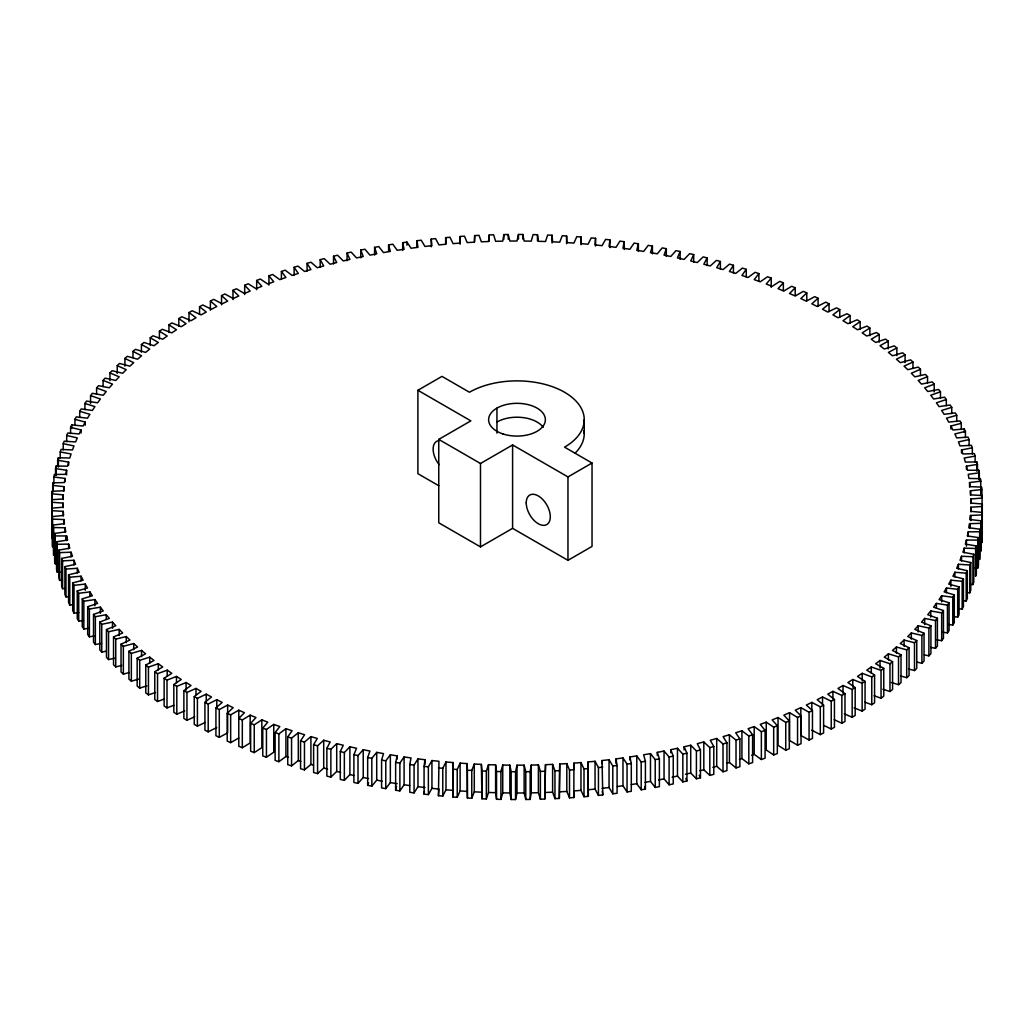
<?xml version="1.0" encoding="UTF-8"?>
<svg xmlns="http://www.w3.org/2000/svg" width="1034" height="1034" viewBox="0 0 1034 1034"><rect width="100%" height="100%" fill="white"/><g stroke="black" fill="none" stroke-linecap="round" stroke-linejoin="round"><path stroke-width="1.5" d="M581.108 244.748L581.108 237.019L576.765 236.683L573.896 243.08L566.813 242.589L566.606 235.998L562.237 235.739L559.717 242.176L552.621 241.814L552.053 235.222L547.671 235.041L545.5 241.529L538.391 241.297L537.46 234.718L533.079 234.615L531.256 241.142L524.135 241.038L522.842 234.485L518.461 234.459L517 241.012L509.865 241.038L508.224 234.511L503.842 234.563L502.744 241.142L495.609 241.297L493.619 234.796L489.237 234.938L488.5 241.529L481.379 241.814L479.039 235.351L474.671 235.571L474.283 242.176L467.187 242.589L464.486 236.179L460.13 236.476L460.104 243.08L453.034 243.623L449.997 237.264L445.654 237.639L445.654 243.817M581.108 237.019L580.966 243.623L588.01 244.231L591.228 237.898L595.558 238.311L595.054 244.916L602.059 245.653L605.627 239.384L609.931 239.875L609.052 246.454L616.031 247.32L619.935 241.116L624.2 241.685L622.972 248.25L629.9 249.246L634.126 243.106L638.366 243.766L636.789 250.293L643.652 251.417L648.215 245.368L652.415 246.092L650.489 252.593L657.288 253.834L662.174 247.876L666.335 248.677L664.048 255.139L670.769 256.497L675.99 250.629L680.101 251.508L677.464 257.931L684.12 259.418L689.652 253.64L693.711 254.584L690.725 260.956L697.291 262.558L703.133 256.897L707.14 257.918L703.818 264.226L710.293 265.958L716.433 260.387L720.388 261.486L716.717 267.728L723.089 269.577L729.539 264.122L733.442 265.286L729.422 271.477L735.704 273.428L742.438 268.103L746.264 269.331L741.921 275.445L748.086 277.5L755.117 272.304L758.878 273.609L754.2 279.632L760.249 281.804L767.551 276.737L771.235 278.107L766.233 284.04L772.165 286.328L779.752 281.39L783.358 282.825L778.033 288.667L783.837 291.058L791.682 286.263L795.211 287.762L789.562 293.514L795.236 296.008L803.34 291.355L806.779 292.919L800.833 298.555L806.365 301.152L814.714 296.655L818.075 298.283L811.819 303.802L817.209 306.503L825.804 302.148L829.074 303.841L822.521 309.244L827.756 312.048L836.584 307.848L839.763 309.593L832.913 314.879L838.005 317.774L847.053 313.741L850.129 315.551L843.007 320.708L847.919 323.681L857.186 319.816L860.172 321.677L852.766 326.705L857.522 329.781L866.996 326.085L869.865 327.998L862.201 332.883L866.789 336.037L876.457 332.509L879.223 334.473L871.287 339.23L875.695 342.461L885.556 339.113L888.219 341.13L880.024 345.731L884.264 349.04L894.294 345.886L896.84 347.941L888.413 352.4L892.458 355.786L902.656 352.801L905.099 354.908L896.426 359.212L900.291 362.663L910.644 359.871L912.97 362.016L904.065 366.152L907.749 369.681L918.244 367.083L920.454 369.267L911.329 373.248L914.806 376.841L925.456 374.424L927.537 376.647L918.192 380.46L921.488 384.118L932.254 381.895L934.206 384.157L924.667 387.802L927.756 391.511L938.639 389.482L940.475 391.783L930.742 395.247L933.624 399.008L944.611 397.185L946.317 399.512L936.403 402.808L939.079 406.621L950.168 404.992L951.745 407.357L941.651 410.459L944.12 414.324L955.287 412.902L956.734 415.28L946.485 418.201L948.747 422.105L959.979 420.89L961.297 423.307L950.892 426.034L952.934 429.976L964.231 428.968L965.42 431.398L954.873 433.944L956.696 437.925L968.044 437.111L969.104 439.566L958.415 441.919L960.03 445.925L971.417 445.318L972.335 447.8L961.53 449.945L962.925 453.991L974.338 453.59L975.114 456.084L964.205 458.036L965.368 462.095L976.794 461.914L977.453 464.408L966.428 466.166L967.385 470.25L978.81 470.263L979.327 472.784L968.225 474.335L968.948 478.432L980.374 478.664L980.749 481.185L969.569 482.542L970.06 486.639L981.473 487.079L981.718 489.599L970.461 490.749L970.732 494.872L982.119 495.506L982.222 498.039L970.9 498.983L970.965 503.106L982.3 503.946L982.261 506.479L970.9 507.216L970.732 511.339L982.029 512.386L981.848 514.906L970.461 515.449L970.06 519.559L981.292 520.813L980.982 523.333L969.569 523.669L968.948 527.767L980.103 529.227L979.65 531.734L968.225 531.864L967.385 535.948L978.448 537.602L977.867 540.11L966.428 540.032L965.368 544.104L976.342 545.952L975.618 548.459L964.205 548.162L962.925 552.208L973.782 554.263L972.929 556.744L961.53 556.253L960.03 560.273L970.771 562.522L969.789 564.991L958.415 564.28L956.696 568.286L967.32 570.729L966.195 573.172L954.873 572.254L952.934 576.222L963.417 578.859L962.163 581.289L950.892 580.164L948.747 584.094L959.074 586.911L957.691 589.315L946.485 587.997L944.12 591.875L954.292 594.886L952.779 597.264L941.651 595.739L939.079 599.578L949.083 602.783L947.441 605.123L936.403 603.404L933.624 607.191L943.447 610.564L941.677 612.878L930.742 610.952L927.756 614.7L937.399 618.242L935.499 620.529L924.667 618.41L921.488 622.093L930.923 625.816L928.894 628.065L918.192 625.738L914.806 629.37L924.047 633.26L921.901 635.471L911.329 632.95L907.749 636.517L916.757 640.576L914.495 642.747L904.065 640.046L900.291 643.536L909.08 647.762L906.702 649.882L896.426 647L892.458 650.412L901.015 654.793L898.52 656.874L888.413 653.811L884.264 657.159L892.575 661.682L889.977 663.725L880.024 660.467L875.695 663.738L883.76 668.416L881.046 670.407L871.287 666.969L866.789 670.161L874.583 674.982L871.765 676.921L862.201 673.315L857.522 676.43L865.057 681.393L862.136 683.267L852.766 679.493L847.919 682.518L855.183 687.61L852.158 689.445L843.007 685.49L838.005 688.424L844.985 693.659L841.857 695.43L832.913 691.319L827.756 694.163L834.451 699.501L831.233 701.22L822.521 696.955L817.209 699.695L823.607 705.162L820.298 706.829L811.819 702.396L806.365 705.046L812.466 710.629L809.066 712.232L800.833 707.644L795.236 710.19L801.027 715.89L797.55 717.415L789.562 712.697L783.837 715.14L789.317 720.931L785.75 722.404L778.033 717.531L772.165 719.871L777.322 725.765L773.678 727.161L766.233 722.159L760.249 724.395L765.082 730.366L765.082 758.168L761.36 759.512L761.36 731.71L754.2 726.566L748.086 728.699L752.597 734.76L752.597 762.562L748.81 763.829L748.81 736.027L741.921 730.767L735.704 732.77L739.879 738.922L739.879 766.711L736.014 767.913L736.014 740.124L729.422 734.735L723.089 736.622L726.941 742.839L726.941 770.64L723.012 771.778L723.012 743.976L716.717 738.47L710.293 740.254L713.796 746.535L713.796 774.337L709.815 775.397L709.815 747.595L703.818 741.973L697.291 743.64L700.457 749.986L700.457 777.775L696.412 778.77L696.412 750.968L690.725 745.243L684.12 746.794L686.925 753.179L686.925 780.98L682.841 781.898L682.841 754.096L677.464 748.267L670.769 749.702L673.237 756.138L673.237 783.94L669.101 784.78L669.101 756.978L664.048 751.059L657.288 752.364L659.395 758.853L659.395 786.654L655.22 787.417L655.22 759.615L650.489 753.605L643.652 754.781L645.41 761.308L645.41 789.11L641.196 789.795L641.196 761.993L636.789 755.906L629.9 756.953L631.296 763.506L631.296 791.307L627.043 791.915L627.043 764.113L622.972 757.948L616.031 758.878L617.078 765.457L617.078 793.259L612.787 793.789L612.787 765.987L609.052 759.744L602.059 760.546L602.757 794.939L598.44 795.392L598.44 767.59L595.054 761.295L588.01 761.968L588.346 796.361L584.003 796.736L584.003 768.934L580.966 762.575L573.896 763.131L573.87 769.723L569.514 770.02L566.813 763.609L559.717 764.036L559.329 798.429L554.961 798.649L552.621 792.186L552.621 764.385L545.5 764.682L544.763 799.062L540.381 799.204L538.391 792.703L538.391 764.901L531.256 765.07L530.158 771.635L530.158 799.437L525.776 799.489L524.135 792.962L524.135 765.16L517 765.199L515.539 771.739L515.539 799.541L511.158 799.515L509.865 792.962L509.865 765.16L502.744 765.07L500.921 771.584L500.921 799.385L496.54 799.282L495.609 792.703L495.609 764.901L488.5 764.682L486.329 771.157L486.329 798.959L481.947 798.778L481.379 764.385L474.283 764.036L471.762 770.472L471.762 798.261L467.394 798.002L467.187 763.609L460.104 763.131L457.235 769.516L457.235 797.317L452.892 796.981L453.034 762.575L445.99 761.968L442.772 768.301L442.772 796.102L438.442 795.689L438.946 761.295L431.941 760.546L428.373 766.827L428.373 794.616L424.069 794.125L424.069 766.323L424.948 759.744L417.969 758.878L414.065 765.082L414.065 792.884L409.8 792.315L409.8 764.514L411.028 757.948L404.1 756.953L399.874 763.092L399.874 790.894L395.634 790.234L395.634 762.446L397.211 755.906L390.348 754.781L385.785 760.843L385.785 788.632L381.585 787.908L381.585 760.106L383.511 753.605L376.712 752.364L371.826 758.336L371.826 786.124L367.665 785.323L367.665 757.534L369.952 751.059L363.231 749.702L358.01 755.57L358.01 783.371L353.899 782.492L353.899 754.691L356.536 748.267L349.88 746.794L344.348 752.558L344.348 780.36L340.289 779.416L340.289 751.615L343.275 745.243L336.709 743.64L330.867 749.314L330.867 777.103L326.86 776.082L326.86 748.28L330.182 741.973L323.707 740.254L317.567 745.811L317.567 773.613L313.612 772.514L313.612 744.713L317.283 738.47L310.911 736.622L304.461 742.076L304.461 769.878L300.558 768.714L300.558 740.913L304.578 734.735L298.296 732.77L291.562 738.108L291.562 765.897L287.736 764.669L287.736 736.867L292.079 730.767L285.914 728.699L278.883 733.894L278.883 761.696L275.122 760.391L275.122 732.589L279.8 726.566L273.752 724.395L266.449 729.461L262.765 728.091L267.767 722.159L261.835 719.871L254.248 724.808L250.642 723.373L255.967 717.531L250.163 715.14L242.318 719.935L238.789 718.436L244.438 712.697L238.764 710.19L230.66 714.843L227.222 713.279L233.167 707.644L227.635 705.046L219.286 709.557L215.925 707.928L222.181 702.396L216.791 699.695L208.196 704.051L204.926 702.357L211.479 696.955L206.244 694.163L197.416 698.351L194.237 696.606L201.087 691.319L195.995 688.424L186.947 692.457L183.871 690.66L190.993 685.49L186.081 682.518L176.814 686.382L173.828 684.521L181.234 679.493L176.478 676.43L167.004 680.126L164.135 678.214L171.799 673.315L167.211 670.161L157.543 673.69L154.777 671.725L162.713 666.969L158.305 663.738L148.444 667.085L145.781 665.069L153.976 660.467L149.736 657.159L139.706 660.325L137.16 658.257L145.587 653.811L141.542 650.412L131.344 653.398L128.901 651.291L137.574 647L133.709 643.536L123.356 646.328L121.03 644.182L129.935 640.046L126.251 636.517L115.756 639.128L113.546 636.931L122.671 632.95L119.194 629.37L108.544 631.774L106.463 629.551L115.808 625.738L112.512 622.093L101.746 624.303L99.794 622.041L109.333 618.41L106.243 614.7L95.361 616.716L93.525 614.416L103.258 610.952L100.376 607.191L89.389 609.013L87.683 606.687L97.597 603.404L94.921 599.578L83.832 601.206L82.255 598.841L92.349 595.739L89.88 591.875L78.713 593.309L77.266 590.918L87.515 587.997L85.253 584.094L74.021 585.309L72.703 582.892L83.108 580.164L81.066 576.222L69.769 577.243L68.58 574.801L79.127 572.254L77.304 568.286L65.956 569.088L64.896 566.632L75.585 564.28L73.97 560.273L62.583 560.88L61.665 558.399L72.47 556.253L71.075 552.208L59.662 552.608L58.886 550.114L69.795 548.162L68.632 544.104L57.206 544.285L56.547 541.79L67.572 540.032L66.615 535.948L55.19 535.935L54.673 533.415L65.775 531.864L65.052 527.767L53.626 527.547L53.251 525.014L64.431 523.669L63.94 519.559L52.527 519.12L52.282 516.599L63.539 515.449L63.268 511.339L51.881 510.693L51.778 508.159L63.1 507.216L63.035 503.106L51.7 502.253L51.739 499.719L63.1 498.983L63.268 494.872L51.971 493.813L52.152 491.292L63.539 490.749L63.94 486.639L52.708 485.385L53.018 482.865L64.431 482.542L65.052 478.432L53.897 476.984L54.35 474.464L65.775 474.335L66.615 470.25L55.552 468.596L56.133 466.088L67.572 466.166L68.632 462.095L57.658 460.246L58.382 457.739L69.795 458.036L71.075 453.991L60.218 451.936L61.071 449.454L72.47 449.945L73.97 445.925L63.229 443.676L64.211 441.208L75.585 441.919L77.304 437.925L66.68 435.469L67.805 433.026L79.127 433.944L81.066 429.976L70.583 427.339L71.837 424.922L83.108 426.034L85.253 422.105L74.926 419.287L76.309 416.883L87.515 418.201L89.88 414.324L79.708 411.312L81.221 408.934L92.349 410.459L94.921 406.621L84.917 403.428L86.559 401.076L97.597 402.808L100.376 399.008L90.553 395.634L92.323 393.321L103.258 395.247L106.243 391.511L96.601 387.957L98.501 385.669L109.333 387.802L112.512 384.118L103.077 380.383L105.106 378.147L115.808 380.46L119.194 376.841L109.953 372.938L112.099 370.728L122.671 373.248L126.251 369.681L117.243 365.622L119.505 363.451L129.935 366.152L133.709 362.663L124.92 358.449L127.298 356.316L137.574 359.212L141.542 355.786L132.985 351.405L135.48 349.324L145.587 352.4L149.736 349.04L141.425 344.516L144.023 342.474L153.976 345.731L158.305 342.461L150.24 337.782L152.954 335.791L162.713 339.23L167.211 336.037L159.417 331.216L162.235 329.277L171.799 332.883L176.478 329.781L168.943 324.818L171.864 322.931L181.234 326.705L186.081 323.681L178.817 318.588L181.842 316.753L190.993 320.708L195.995 317.774L189.015 312.552L192.143 310.769L201.087 314.879L206.244 312.048L199.549 306.697L202.767 304.978L211.479 309.244L216.791 306.503L210.393 301.036L213.702 299.369L222.181 303.802L227.635 301.152L221.535 295.569L224.934 293.979L233.167 298.555L238.764 296.008L232.973 290.321L236.45 288.783L244.438 293.514L250.163 291.058L244.683 285.268L248.25 283.794L255.967 288.667L261.835 286.328L256.678 280.447L260.322 279.038L267.767 284.04L273.752 281.804L268.918 275.832L272.64 274.488L279.8 279.632L285.914 277.5L281.403 271.438L285.19 270.171L292.079 275.445L298.296 273.428L294.121 267.289L297.986 266.087L304.578 271.477L310.911 269.577L307.059 263.36L310.988 262.222L317.283 267.728L323.707 265.958L320.204 259.663L324.185 258.603L330.182 264.226L336.709 262.558L333.543 256.225L337.588 255.23L343.275 260.956L349.88 259.418L347.075 253.02L351.159 252.102L356.536 257.931L363.231 256.497L360.763 250.06L364.899 249.22L369.952 255.139L376.712 253.834L374.605 247.346L378.78 246.583L383.511 252.593L390.348 251.417L388.59 244.89L392.804 244.205L397.211 250.293L404.1 249.246L402.704 242.693L406.957 242.085L411.028 248.25L417.969 247.32L416.922 240.741L421.213 240.211L424.948 246.454L431.941 245.653L431.243 239.061L435.56 238.608L438.946 244.916L445.99 244.231L445.654 237.639M566.813 763.609L566.813 791.411L569.514 797.821L573.87 797.524L573.896 790.92L580.966 790.377L584.003 796.736M51.7 530.054L51.739 527.521M982.3 531.747L982.261 534.281L982.3 503.946M452.892 796.981L453.034 762.575M559.329 798.429L559.717 764.036M51.971 521.614L52.152 491.292M438.442 795.689L438.946 789.084L431.941 788.347L428.373 794.616M544.763 799.062L545.5 764.682M424.069 794.125L424.418 791.501M530.158 799.437L531.256 792.858L531.256 765.07M515.539 799.541L517 792.988L517 765.199M975.01 567.899L977.867 567.912L978.448 565.404L978.448 537.602M395.634 790.234L396.578 786.318M500.921 799.385L502.744 792.858L502.744 765.07M486.329 798.959L488.5 792.471L488.5 764.682M970.073 584.43L972.929 584.546L973.782 582.064L973.782 554.263M367.665 785.323L368.582 782.738M471.762 798.261L474.283 791.824L474.283 764.036M966.945 592.611L969.789 592.792L970.771 590.324L970.771 562.522M457.235 797.317L460.104 790.92L460.104 763.131M963.365 600.741L966.195 600.974L967.32 598.531L967.32 570.729M442.772 796.102L445.99 789.769L445.99 761.968M959.345 608.806L962.163 609.078L963.417 606.661L963.417 578.859M954.485 616.742L957.691 617.117L959.074 614.713L959.074 586.911M414.065 792.884L417.969 786.68L417.969 758.878M948.01 624.42L952.779 625.066L954.292 622.688L954.292 594.886M399.874 790.894L404.1 784.754L404.1 756.953M942.711 632.188L947.441 632.924L949.083 630.572L949.083 602.783M385.785 788.632L390.348 782.583L390.348 754.781M936.985 639.852L941.677 640.679L943.447 638.366L943.447 610.564M371.826 786.124L376.712 780.166L376.712 752.364M930.859 647.413L935.499 648.331L937.399 646.043L937.399 618.242M358.01 783.371L363.231 777.503L363.231 749.702M924.318 654.871L928.894 655.853L930.923 653.617L930.923 625.816M344.348 780.36L349.88 774.582L349.88 746.794M917.365 662.187L921.901 663.272L924.047 661.062L924.047 633.26M330.867 777.103L336.709 771.442L336.709 743.64M908.537 668.998L914.495 670.549L916.757 668.378L916.757 640.576M317.567 773.613L323.707 768.042L323.707 740.254M900.834 676.029L906.702 677.684L909.08 675.551L909.08 647.762M304.461 769.878L310.911 764.423L310.911 736.622M891.295 682.479L898.52 684.676L901.015 682.595L901.015 654.793M291.562 765.897L298.296 760.572L298.296 732.77M882.868 689.2L889.977 691.526L892.575 689.484L892.575 661.682M278.883 761.696L285.914 756.5L285.914 728.699M874.079 695.753L881.046 698.209L883.76 696.218L883.76 668.416M262.765 728.091L262.765 755.893L266.449 757.263L273.752 752.196L273.752 724.395M864.928 702.151L871.765 704.723L874.583 702.784L874.583 674.982M250.642 723.373L250.642 751.175L254.248 752.61L261.835 747.672L261.835 719.871M854.097 707.838L862.136 711.069L865.057 709.182L865.057 681.393M238.764 710.19L238.789 746.238L242.318 747.737L250.163 742.942L250.163 715.14M844.313 713.861L852.158 717.247L855.183 715.412L855.183 687.61M417.891 390.283L441.97 376.376L469.449 392.248A67.249 38.827 0 0 1 564.551 392.248A67.249 38.827 0 0 1 564.551 447.153L592.03 463.025L592.03 546.417L567.963 560.325L512.593 528.348L480.487 546.883L438.752 522.79L438.752 439.398L470.858 420.864L417.891 390.283L417.891 473.675L438.804 485.747M438.752 439.398L480.487 463.49L512.593 444.956L567.963 476.92L592.03 463.025M227.222 713.279L227.222 741.081L230.66 742.645L238.764 737.992M834.192 719.703L841.857 723.231L844.985 721.448L844.985 693.659M215.925 707.928L215.925 735.717L219.286 737.345L227.635 732.847L227.635 705.046M823.762 725.364L831.233 729.022L834.451 727.303L834.451 699.501M204.926 702.357L204.926 730.159L208.196 731.852L216.791 727.497M811.819 730.198L820.298 734.631L823.607 732.964L823.607 705.162M194.237 696.606L194.237 724.407L197.416 726.152L204.978 722.559M800.833 707.644L800.833 735.445L809.066 740.021L812.466 738.431L812.466 710.629M183.871 690.66L183.871 718.449L186.947 720.259L194.702 716.808M789.562 712.697L789.562 740.486L797.55 745.217L801.027 743.679L801.027 715.89M173.828 684.521L173.828 712.323L176.814 714.184L184.75 710.862M778.033 717.531L778.033 745.333L785.75 750.206L789.317 748.732L789.317 720.931M164.135 678.214L164.135 706.002L167.004 707.915L173.777 705.278M766.233 722.159L766.233 749.96L773.678 754.962L777.322 753.553L777.322 725.765M154.777 671.725L154.777 699.527L157.543 701.491L164.458 698.971M761.36 731.71L765.082 730.366M751.757 755.221L754.2 754.368L761.36 759.512M145.781 665.069L145.781 692.87L148.444 694.887L155.488 692.496M748.81 736.027L752.597 734.76M739.426 759.37L741.921 758.555L748.81 763.829M137.16 658.257L137.16 686.059L139.706 688.114L146.867 685.852M736.014 740.124L739.879 738.922M726.889 763.286L729.422 762.523L736.014 767.913M128.901 651.291L128.901 679.092L131.344 681.199L138.621 679.067M723.012 743.976L726.941 742.839M712.853 767.331L716.717 766.272L723.012 771.778M121.03 644.182L121.03 671.984L123.356 674.129L129.263 672.539M709.815 747.595L713.796 746.535M699.902 770.769L703.818 769.774L709.815 775.397M113.546 636.931L113.546 664.733L115.756 666.917L121.754 665.431M696.412 750.968L700.457 749.986M685.439 774.272L690.725 773.044L696.412 778.77M106.463 629.551L106.463 657.353L108.544 659.576L114.632 658.193M682.841 754.096L686.925 753.179M672.113 777.219L677.464 776.069L682.841 781.898M99.794 622.041L99.794 649.843L101.746 652.105L106.36 651.162M669.101 756.978L673.237 756.138M658.632 779.907L664.048 778.861L669.101 784.78M93.525 614.416L93.525 642.217L95.361 644.518L101.578 643.355M655.22 759.615L659.395 758.853M645.022 782.35L650.489 781.407L655.22 787.417M87.683 606.687L87.683 634.488L89.389 636.815L94.094 636.026M641.196 761.993L645.41 761.308M631.27 784.548L636.789 783.707L641.196 789.795M82.255 598.841L82.255 626.643L83.832 629.008L88.588 628.31M627.043 764.113L631.296 763.506M617.414 786.499L622.972 785.75L627.043 791.915M77.266 590.918L77.266 618.72L78.713 621.098L83.495 620.49M612.787 765.987L617.078 765.457M602.059 788.347L609.052 787.546L612.787 793.789M72.703 582.892L72.703 610.693L74.021 613.11L78.843 612.593M598.44 767.59L602.757 767.138M588.346 796.361L588.01 789.769L595.054 789.084L598.44 795.392M68.58 574.801L68.58 602.602L69.769 605.032L72.587 604.787M584.003 768.934L588.346 768.559M64.896 566.632L64.896 594.434L65.956 596.889L68.787 596.683M559.717 791.824L566.813 791.411M61.665 558.399L61.665 586.2L62.583 588.682L65.439 588.527M552.621 764.385L554.961 770.847L559.329 770.627M545.5 792.471L552.621 792.186M58.886 550.114L58.886 577.916L59.662 580.41L62.518 580.307M538.391 764.901L540.381 771.403L544.763 771.261M531.256 792.858L538.391 792.703M56.547 541.79L56.547 569.592L57.206 572.086L60.062 572.048M524.135 765.16L525.776 771.687L530.158 771.635M517 792.988L524.135 792.962M54.673 533.415L54.673 561.216L55.19 563.737L58.046 563.737M509.865 765.16L511.158 771.713L515.539 771.739M502.744 792.858L509.865 792.962M495.609 764.901L496.54 771.48L500.921 771.584M488.5 792.471L495.609 792.703M481.379 764.385L481.947 770.976L486.329 771.157M474.283 791.824L481.379 792.186M467.187 763.609L467.394 770.214L471.762 770.472M460.104 790.92L467.187 791.411M452.892 769.18L457.235 769.516M445.99 789.769L453.034 790.377M438.442 767.887L442.772 768.301M424.069 766.323L428.373 766.827M417.969 786.68L424.948 787.546M409.8 764.514L414.065 765.082M404.1 784.754L409.645 785.556M395.634 762.446L399.874 763.092M390.348 782.583L397.211 783.707M381.585 760.106L385.785 760.843M376.712 780.166L382.153 781.161M367.665 757.534L371.826 758.336M363.231 777.503L368.608 778.589M353.899 754.691L358.01 755.57M349.88 774.582L353.874 775.474M340.289 751.615L344.348 752.558M336.709 771.442L340.651 772.398M326.86 748.28L330.867 749.314M323.707 768.042L327.597 769.076M313.612 744.713L317.567 745.811M310.911 764.423L313.457 765.16M300.558 740.913L304.461 742.076M298.296 760.572L300.816 761.36M287.736 736.867L291.562 738.108M285.914 756.5L288.383 757.327M275.122 732.589L278.883 733.894M699.191 775.241L700.457 777.775M685.801 778.421L686.925 780.98M644.712 786.499L645.41 789.11M602.344 790.984L602.757 794.939M982.119 523.307L982.222 525.841M982.119 495.506L981.848 542.708L981.848 514.906M981.718 489.599L981.718 495.777M981.473 487.079L981.473 496.346M981.292 520.813L980.982 551.135L980.982 523.333M980.749 481.185L980.749 495.079M980.374 478.664L980.374 481.754M980.103 529.227L979.65 559.536L979.65 531.734M979.327 472.784L979.327 478.962M978.81 470.263L978.81 479.53M977.867 540.11L977.867 567.912M977.453 464.408L977.453 470.586M976.794 461.914L976.794 471.181M976.342 545.952L976.342 573.754L975.618 576.261L975.618 548.459M975.114 456.084L975.114 462.263M972.929 556.744L972.929 584.546M972.335 447.8L972.335 453.978M970.9 498.983L970.9 503.623M970.9 507.216L970.9 511.856M970.732 515.966L970.732 520.593M970.461 490.749L970.461 495.389M970.461 515.449L970.461 520.076M970.06 524.186L970.06 527.275M969.789 564.991L969.789 592.792M969.569 482.542L969.569 487.169M969.569 523.669L969.569 528.296M969.104 439.566L969.104 445.744M968.225 531.864L968.225 536.491M966.428 466.166L966.428 469.255M966.428 540.032L966.428 546.211M966.195 573.172L966.195 600.974M965.42 431.398L965.42 437.576M964.231 428.968L964.231 432.057M964.205 548.162L964.205 552.789M962.163 581.289L962.163 609.078M961.53 449.945L961.53 453.034M961.53 556.253L961.53 560.88M961.297 423.307L961.297 429.485M958.415 564.28L958.415 568.92M957.691 589.315L957.691 617.117M956.734 415.28L956.734 421.458M954.873 572.254L954.873 576.894M952.779 597.264L952.779 625.066M951.745 407.357L951.745 413.535M950.892 426.034L950.892 429.123M950.892 580.164L950.892 586.343M947.441 605.123L947.441 632.924M946.485 587.997L946.485 592.624M946.317 399.512L946.317 405.69M941.651 595.739L941.651 601.917M941.677 612.878L941.677 640.679M940.475 391.783L940.475 397.961M936.403 603.404L936.403 608.031M935.499 620.529L935.499 648.331M934.206 384.157L934.206 391.886M930.742 610.952L930.742 617.13M928.894 628.065L928.894 655.853M927.537 376.647L927.537 382.826M924.667 618.41L924.667 624.588M921.901 635.471L921.901 663.272M920.454 369.267L920.454 375.445M918.192 625.738L918.192 631.916M914.495 642.747L914.495 670.549M912.97 362.016L912.97 368.194M911.329 632.95L911.329 639.128M906.702 649.882L906.702 677.684M905.099 354.908L905.099 362.624M904.065 640.046L904.065 646.224M898.52 656.874L898.52 684.676M896.84 347.941L896.84 355.657M896.426 647L896.426 653.178M889.977 663.725L889.977 691.526M888.413 653.811L888.413 659.976M888.219 341.13L888.219 348.846M881.046 670.407L881.046 698.209M880.024 660.467L880.024 668.184M879.223 334.473L879.223 342.202M871.765 676.921L871.765 704.723M871.287 666.969L871.287 673.147M869.865 327.998L869.865 335.714M862.201 673.315L862.201 681.044M862.136 683.267L862.136 711.069M860.172 321.677L860.172 329.407M852.766 679.493L852.766 687.209M852.158 689.445L852.158 717.247M850.129 315.551L850.129 323.267M843.007 685.49L843.007 693.219M841.857 695.43L841.857 723.231M839.763 309.593L839.763 317.322M832.913 691.319L832.913 699.036M831.233 701.22L831.233 729.022M829.074 303.841L829.074 311.557M822.521 696.955L822.521 704.671M820.298 706.829L820.298 734.631M818.075 298.283L818.075 305.999M811.819 702.396L811.819 710.125M809.066 712.232L809.066 740.021M806.779 292.919L806.779 300.635M797.55 717.415L797.55 745.217M795.211 287.762L795.211 295.491M785.75 722.404L785.75 750.206M783.358 282.825L783.358 290.554M773.678 727.161L773.678 754.962M771.235 278.107L771.235 287.374M758.878 273.609L758.878 281.326M754.2 726.566L754.2 754.368M746.264 269.331L746.264 277.06M741.921 730.767L741.921 758.555M733.442 265.286L733.442 273.015M729.422 734.735L729.422 762.523M720.388 261.486L720.388 269.202M716.717 738.47L716.717 766.272M707.14 257.918L707.14 265.635M703.818 741.973L703.818 769.774M693.711 254.584L693.711 262.313M690.725 745.243L690.725 773.044M684.12 746.794L684.12 749.883M680.101 251.508L680.101 259.224M677.464 748.267L677.464 776.069M670.769 749.702L670.769 752.791M666.335 248.677L666.335 256.393M664.048 751.059L664.048 778.861M657.288 752.364L657.288 755.453M652.415 246.092L652.415 253.808M650.489 753.605L650.489 781.407M638.366 243.766L638.366 251.482M636.789 755.906L636.789 783.707M629.9 756.953L629.9 760.042M624.2 241.685L624.2 249.414M622.972 757.948L622.972 785.75M616.031 758.878L616.031 763.519M609.931 239.875L609.931 247.591M609.052 759.744L609.052 787.546M602.059 760.546L602.059 763.635M595.558 238.311L595.558 246.04M595.054 761.295L595.054 789.084M588.01 761.968L588.01 789.769M584.249 419.701L584.249 433.608M580.966 762.575L580.966 790.377M573.896 763.131L573.87 797.524M569.514 770.02L569.514 797.821M567.963 476.92L567.963 560.325M566.606 235.998L566.606 243.714M554.961 770.847L554.961 798.649M552.053 235.222L552.053 242.951M540.381 771.403L540.381 799.204M537.46 234.718L537.46 240.896M525.776 771.687L525.776 799.489M522.842 234.485L522.842 239.112M518.461 234.459L518.461 239.1M512.593 444.956L512.593 528.348M511.158 771.713L511.158 799.515M508.224 234.511L508.224 239.138M503.842 234.563L503.842 239.203M496.94 408.12L496.94 433.078M496.54 771.48L496.54 799.282M489.237 234.938L489.237 241.116M481.947 770.976L481.947 798.778M480.487 463.49L480.487 546.883M474.671 235.571L474.671 241.749M467.394 770.214L467.394 798.002M460.13 236.476L460.13 244.192M431.941 760.546L431.941 788.347M431.243 239.061L431.243 246.79M424.948 759.744L424.948 764.385M416.922 240.741L416.922 246.919M406.957 242.085L406.957 245.174M402.704 242.693L402.704 250.409M397.211 755.906L397.211 758.995M388.59 244.89L388.59 251.068M374.605 247.346L374.605 255.075M360.763 250.06L360.763 257.776M347.075 253.02L347.075 260.736M333.543 256.225L333.543 263.941M320.204 259.663L320.204 267.392M307.059 263.36L307.059 271.076M294.121 267.289L294.121 275.005M281.403 271.438L281.403 279.167M268.918 275.832L268.918 285.1M266.449 729.461L266.449 757.263M256.678 280.447L256.678 289.701M254.248 724.808L254.248 752.61M244.683 285.268L244.683 294.535M242.318 719.935L242.318 747.737M232.973 290.321L232.973 299.589M230.66 714.843L230.66 742.645M221.535 295.569L221.535 304.836M219.286 709.557L219.286 737.345M216.791 699.695L216.791 707.424M210.393 301.036L210.393 310.303M208.196 704.051L208.196 731.852M206.244 694.163L206.244 701.879M199.549 306.697L199.549 314.414M197.416 698.351L197.416 726.152M195.995 688.424L195.995 694.602M189.015 312.552L189.015 321.82M186.947 692.457L186.947 720.259M186.081 682.518L186.081 690.234M178.817 318.588L178.817 326.317M176.814 686.382L176.814 714.184M176.478 676.43L176.478 682.608M168.943 324.818L168.943 332.534M167.211 670.161L167.211 676.339M167.004 680.126L167.004 707.915M159.417 331.216L159.417 338.932M158.305 663.738L158.305 669.916M157.543 673.69L157.543 701.491M150.24 337.782L150.24 345.511M149.736 657.159L149.736 663.337M148.444 667.085L148.444 694.887M141.542 650.412L141.542 656.59M141.425 344.516L141.425 352.232M139.706 660.325L139.706 688.114M133.709 643.536L133.709 649.714M132.985 351.405L132.985 357.583M131.344 653.398L131.344 681.199M126.251 636.517L126.251 642.696M124.92 358.449L124.92 366.165M123.356 646.328L123.356 674.129M119.194 629.37L119.194 635.548M117.243 365.622L117.243 373.352M115.756 639.128L115.756 666.917M112.512 622.093L112.512 628.271M109.953 372.938L109.953 380.667M108.544 631.774L108.544 659.576M106.243 614.7L106.243 619.327M103.077 380.383L103.077 386.561M101.746 624.303L101.746 652.105M100.376 607.191L100.376 613.369M96.601 387.957L96.601 394.135M95.361 616.716L95.361 644.518M94.921 599.578L94.921 605.756M90.553 395.634L90.553 403.363M89.88 591.875L89.88 596.515M89.389 609.013L89.389 636.815M85.253 422.105L85.253 425.194M85.253 584.094L85.253 590.272M84.917 403.428L84.917 409.606M83.832 601.206L83.832 629.008M81.066 429.976L81.066 433.065M81.066 576.222L81.066 580.849M79.708 411.312L79.708 417.49M78.713 593.309L78.713 621.098M77.304 568.286L77.304 572.914M74.926 419.287L74.926 425.465M73.97 560.273L73.97 564.913M74.021 585.309L74.021 613.11M71.837 424.922L71.837 428.011M71.075 552.208L71.075 556.848M70.583 427.339L70.583 433.517M69.769 577.243L69.769 605.032M68.632 462.095L68.632 465.184M68.632 544.104L68.632 548.731M66.68 435.469L66.68 441.647M66.615 470.25L66.615 474.89M66.615 535.948L66.615 540.588M65.956 569.088L65.956 596.889M65.775 536.491L65.775 539.58M65.052 478.432L65.052 481.521M65.052 527.767L65.052 532.394M63.94 486.639L63.94 491.279M63.94 519.559L63.94 524.186M63.268 494.872L63.268 499.5M63.268 511.339L63.268 515.966M63.229 443.676L63.229 449.855M63.035 503.106L63.035 507.733M62.583 560.88L62.583 588.682M60.218 451.936L60.218 458.114M59.662 552.608L59.662 580.41M58.382 457.739L58.382 467.006M57.658 460.246L57.658 466.424M57.206 544.285L57.206 572.086M56.133 466.088L56.133 475.356M55.552 468.596L55.552 474.774M55.19 535.935L55.19 563.737M53.897 476.984L53.897 483.162M53.626 527.547L53.626 555.336L53.251 525.014M53.018 482.865L53.018 492.132M52.708 485.385L52.708 491.564M52.527 519.12L52.527 546.921L52.282 516.599M51.971 493.813L51.881 538.494L51.739 499.719M439.153 464.641A17.022 9.823 60 0 1 439.153 440.562M496.94 422.014A28.37 16.376 0 0 1 543.212 427.326M584.055 430.713A67.249 38.827 0 0 1 575.24 453.008M526.228 502.873A17.022 9.823 60 0 0 544.285 525.337A17.022 9.823 60 0 0 544.285 501.257A17.022 9.823 60 0 0 526.228 502.873M502.808 433.892A28.37 16.376 0 0 0 545.37 419.701A28.37 16.376 0 0 0 502.808 405.522A28.37 16.376 0 0 0 502.808 433.892"/></g></svg>
